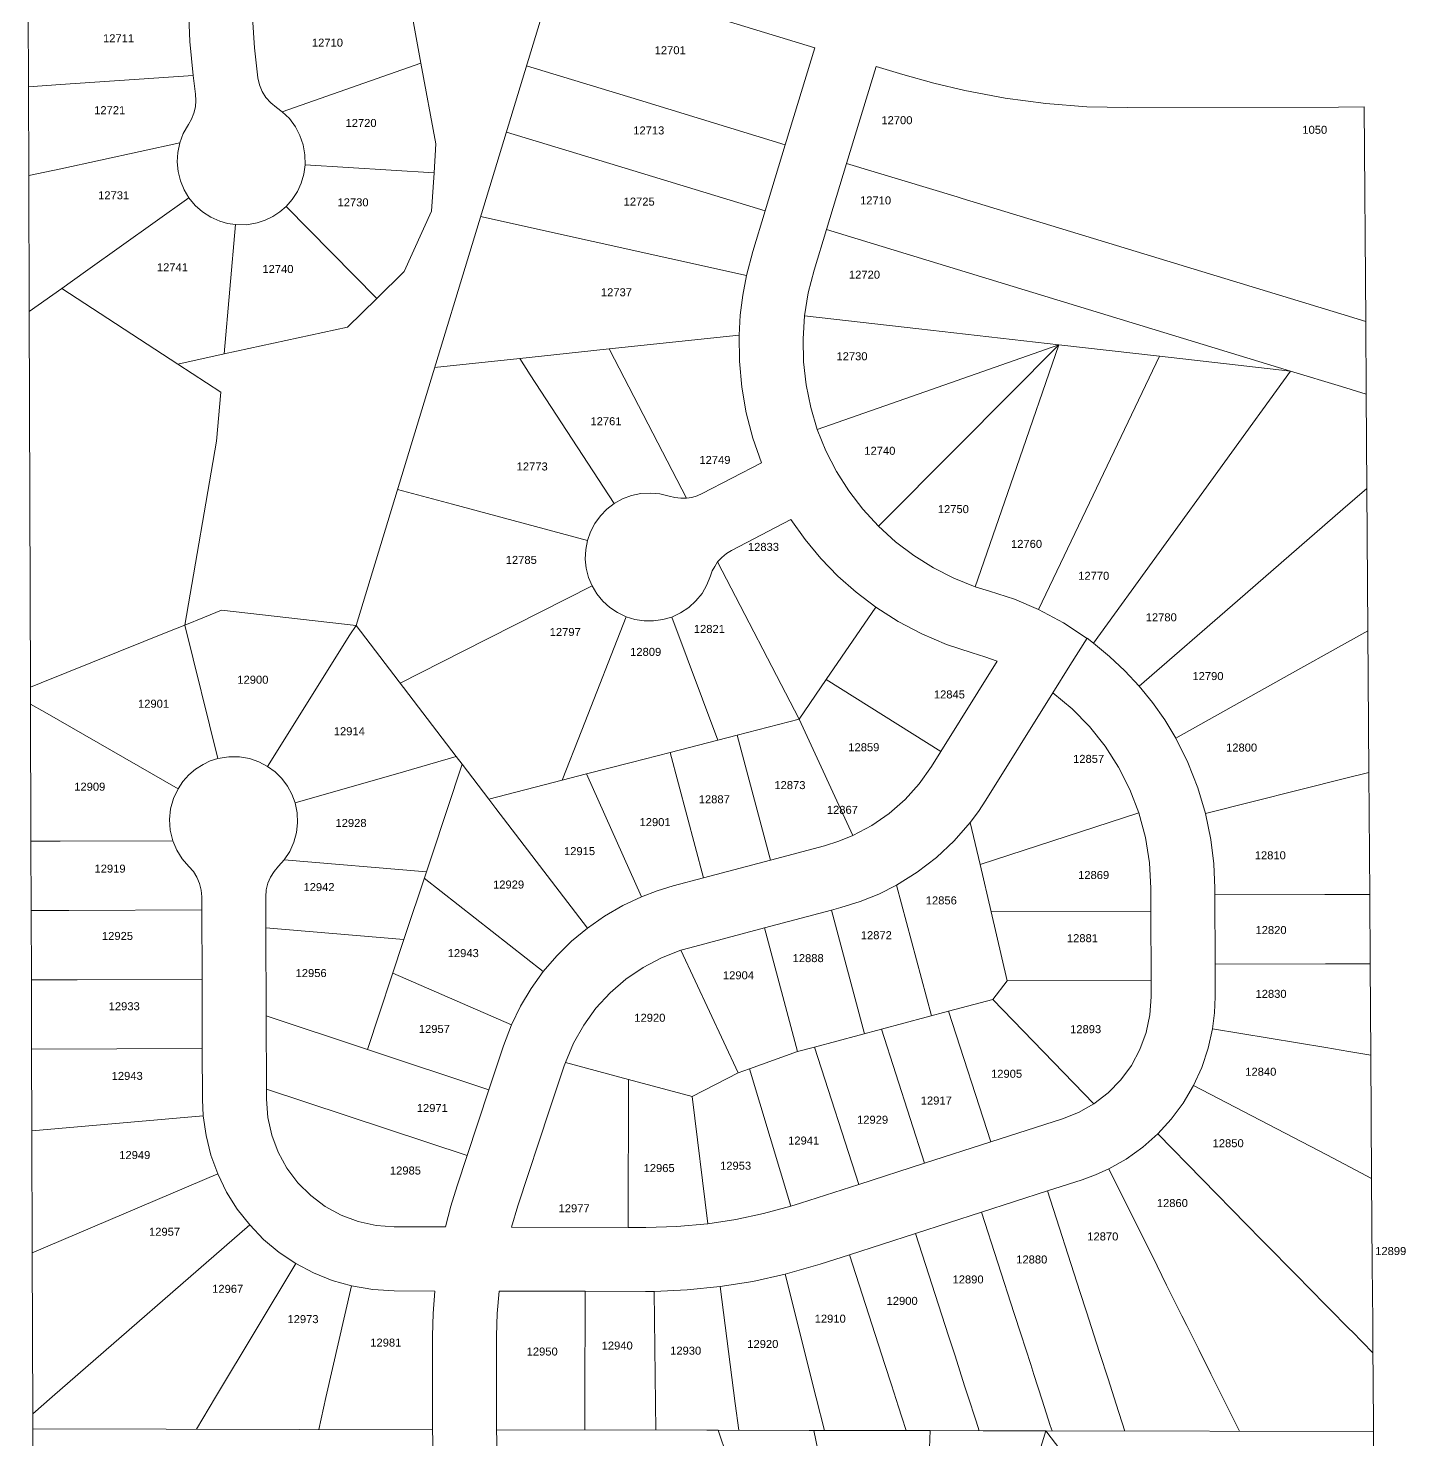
# Model space of a CAD drawing. Header units: feet. Extents: x 865220 to 2866543, y -2240498 to 973965.
# Drawn here: x 2860918 to 2862210, y 971290 to 972613 of the extents above; entities that cross this region are included whole.
import ezdxf
from ezdxf.enums import TextEntityAlignment as Align

# ---------------------------------------------------------------- set-up
doc = ezdxf.new("R2010")
doc.units = ezdxf.units.FT
doc.header["$LTSCALE"] = 0.015
doc.header["$MEASUREMENT"] = 0
doc.layers.add('Dakota County Addresses', color=7, linetype='Continuous')
doc.layers.add('Dakota County Parcels', color=7, linetype='Continuous')
doc.styles.add('Dimensions 100', font='arial.ttf')

# ---------------------------------------------------------------- blocks, each defined once
blk = doc.blocks.new('ACMAP_ANN_TEMPLATE_Dakota County Addresses')
at = {"layer": 'Dakota County Addresses', "style": 'Dimensions 100'}
blk.add_attdef('DakotaCountyAddress', text='', height=50, dxfattribs=at).set_placement((0, 0), align=Align.CENTER)

msp = doc.modelspace()

# ---------------------------------------------------------------- linework, layer by layer
at = {"layer": 'Dakota County Parcels', "lineweight": 5, "ltscale": 100}
for p, q in [((2861225.6, 972053.1), (2861413.1, 972668.5)), ((2861413.1, 972668.5), (2861655.7, 972594.6)), ((2860918.3, 972629.3), (2860918.6, 972558)), ((2861286.4, 972580.2), (2861277.6, 972628.3)), ((2861655.7, 972594.6), (2861628, 972503.7)), ((2860948.6, 972560.1), (2861072.8, 972568.5)), ((2861072.8, 972568.5), (2861075.1, 972551.1)), ((2861286.4, 972580.2), (2861156.4, 972534.6)), ((2861300.4, 972504.6), (2861286.4, 972580.2)), ((2861385.4, 972577.7), (2861490.5, 972545.6)), ((2861713.1, 972577.1), (2861685.4, 972486.2)), ((2861713.1, 972577.1), (2861738.2, 972569.5)), ((2860918.6, 972558), (2860948.6, 972560.1)), ((2860918.6, 972558), (2860918.8, 972474.7)), ((2861490.5, 972545.6), (2861628, 972503.7)), ((2861156.4, 972534.6), (2861151.1, 972538.6)), ((2861948.9, 972538.4), (2862146.6, 972539)), ((2862146.6, 972539), (2862170.7, 972539.1)), ((2862170.7, 972539.1), (2862172.1, 972337.9)), ((2861366.5, 972515.5), (2861470.6, 972483.8)), ((2860948.8, 972481.2), (2861060.3, 972505.3)), ((2861298.7, 972477.3), (2861300.4, 972504.6)), ((2861628, 972503.7), (2861609.1, 972441.6)), ((2860918.8, 972474.7), (2860948.8, 972481.2)), ((2860948.8, 972481.2), (2860948.8, 972481.2)), ((2861298.7, 972477.3), (2861177.8, 972484.8)), ((2861296.4, 972441.3), (2861298.7, 972477.3)), ((2861470.6, 972483.8), (2861609.1, 972441.6)), ((2861685.4, 972486.2), (2861666.5, 972424.1)), ((2861685.4, 972486.2), (2861789, 972454.7)), ((2860918.8, 972474.7), (2860919.3, 972347.3)), ((2860974.3, 972386.4), (2861069, 972453.8)), ((2861789, 972454.7), (2861793.8, 972453.2)), ((2861793.8, 972453.2), (2862148.7, 972345.1)), ((2861245, 972359.6), (2861160.1, 972445.8)), ((2861270.7, 972384.9), (2861296.4, 972441.3)), ((2861342.4, 972436.3), (2861447.8, 972412.9)), ((2861609.1, 972441.6), (2861597.5, 972403.6)), ((2861102.1, 972307.5), (2861112.7, 972428.8)), ((2861666.5, 972424.1), (2861654.9, 972386.1)), ((2861771, 972392.2), (2861666.5, 972424.1)), ((2861447.8, 972412.9), (2861591.6, 972381.1)), ((2861597.5, 972403.6), (2861591.6, 972381.1)), ((2860949.8, 972369), (2860971.9, 972384.7)), ((2860971.9, 972384.7), (2860974.3, 972386.4)), ((2861245, 972359.6), (2861270.7, 972384.9)), ((2862101.4, 972291.5), (2861771, 972392.2)), ((2860919.3, 972347.3), (2860949.8, 972369)), ((2860949.8, 972369), (2861058.5, 972298)), ((2861217.5, 972332.6), (2861245, 972359.6)), ((2860920.4, 971995.2), (2860919.3, 972347.3)), ((2861753.3, 972331), (2861646, 972343.2)), ((2862148.7, 972345.1), (2862172.1, 972337.9)), ((2861102.1, 972307.5), (2861217.5, 972332.6)), ((2861884.5, 972316.2), (2861753.3, 972331)), ((2862172.1, 972337.9), (2862172.6, 972269.8)), ((2861463, 972312.2), (2861584.6, 972325.1)), ((2861058.5, 972298), (2861102.1, 972307.5)), ((2861379, 972303.2), (2861434.2, 972309.1)), ((2861434.2, 972309.1), (2861463, 972312.2)), ((2861463, 972312.2), (2861467.9, 972302.6)), ((2861884.5, 972316.2), (2861758.8, 972272.1)), ((2861884.5, 972316.2), (2861789.6, 972220.8)), ((2861884.5, 972316.2), (2861844.7, 972201)), ((2861978.7, 972305.5), (2861884.5, 972316.2)), ((2861978.7, 972305.5), (2861916.6, 972175.2)), ((2862101.4, 972291.5), (2861978.7, 972305.5)), ((2861058.5, 972298), (2861098.9, 972271.6)), ((2861299.2, 972294.7), (2861379, 972303.2)), ((2861379, 972303.2), (2861388.9, 972288.1)), ((2861467.9, 972302.6), (2861535.5, 972172.3)), ((2861916.8, 972036.5), (2862101.4, 972291.5)), ((2862101.4, 972291.5), (2862149.4, 972276.9)), ((2861388.9, 972288.1), (2861467.7, 972167.4)), ((2861098.9, 972271.6), (2861094.9, 972225.8)), ((2861758.8, 972272.1), (2861658, 972236.7)), ((2862149.4, 972276.9), (2862172.6, 972269.9)), ((2862172.6, 972269.9), (2862173.2, 972181.5)), ((2861094.9, 972225.8), (2861065, 972053.3)), ((2861789.6, 972220.8), (2861715.2, 972146)), ((2861605.7, 972205.4), (2861550, 972176.6)), ((2861844.7, 972201), (2861806.1, 972089.3)), ((2861264.4, 972180.4), (2861315.9, 972166.6)), ((2861916.6, 972175.2), (2861865.4, 972067.9)), ((2862173.2, 972181.5), (2862150.7, 972162)), ((2862173.2, 972181.5), (2862174.1, 972048.1)), ((2861315.9, 972166.6), (2861442.5, 972132.7)), ((2862150.7, 972162), (2862051.9, 972076.2)), ((2861633.3, 972152.2), (2861577.7, 972123.3)), ((2861640.9, 971965.1), (2861564.5, 972112.5)), ((2861325.5, 972028.6), (2861446.9, 972090)), ((2861806.1, 972089.3), (2861819.4, 972085.2)), ((2861083.7, 972060.8), (2861099.6, 972067.2)), ((2861099.6, 972067.2), (2861225.6, 972053.1)), ((2861666.2, 972002.2), (2861712.7, 972070.2)), ((2862051.9, 972076.2), (2861959.7, 971996.2)), ((2861065, 972053.3), (2861050.9, 972047.7)), ((2861065, 972053.3), (2861083.7, 972060.8)), ((2861065, 972053.3), (2861096.2, 971928.2)), ((2861225.6, 972053.1), (2861219.9, 972044.1)), ((2861319.6, 971930.2), (2861225.6, 972053.1)), ((2861437.2, 971955), (2861478.7, 972061.2)), ((2861564.7, 971945.5), (2861521.5, 972060.9)), ((2861050.9, 972047.7), (2860930.4, 971999.3)), ((2861219.9, 972044.1), (2861142.7, 971920.9)), ((2861894.8, 972015.4), (2861910.8, 972041)), ((2861916.8, 972036.5), (2861910.8, 972041)), ((2862174.1, 972048.1), (2862152.1, 972035.8)), ((2862174.1, 972048.1), (2862175, 971915.1)), ((2861267, 971999), (2861325.5, 972028.6)), ((2862152.1, 972035.8), (2862100.5, 972007)), ((2861826.6, 972019.4), (2861773.9, 971935)), ((2861878.9, 971989.9), (2861894.8, 972015.4)), ((2860930.4, 971999.3), (2860920.4, 971995.2)), ((2861640.9, 971965.1), (2861666.2, 972002.2)), ((2861666.2, 972002.2), (2861773.9, 971935)), ((2862100.5, 972007), (2861993.9, 971947.4)), ((2860920.4, 971995.2), (2860920.5, 971979.2)), ((2861816, 971889.1), (2861878.9, 971989.9)), ((2860920.5, 971979.2), (2860933.8, 971971.6)), ((2860920.5, 971979.2), (2860920.9, 971850.7)), ((2860933.8, 971971.6), (2861058.8, 971899.9)), ((2861583, 971950.2), (2861640.9, 971965.1)), ((2861640.9, 971965.1), (2861691.4, 971856.1)), ((2861418.8, 971907.9), (2861437.2, 971955)), ((2861564.7, 971945.5), (2861583, 971950.2)), ((2861583, 971950.2), (2861614.2, 971833.1)), ((2861483.4, 971924.5), (2861520.1, 971934)), ((2861520.1, 971934), (2861564.7, 971945.5)), ((2861520.1, 971934), (2861551.4, 971816.4)), ((2861773.9, 971935), (2861765.1, 971920.8)), ((2861319.6, 971930.2), (2861270, 971915.9)), ((2861296.2, 971836.2), (2861325, 971923.1)), ((2861325, 971923.1), (2861319.6, 971930.2)), ((2861325, 971923.1), (2861350.1, 971890.1)), ((2861441.7, 971913.8), (2861483.4, 971924.5)), ((2861270, 971915.9), (2861168.5, 971886.6)), ((2861350.1, 971890.1), (2861418.8, 971907.9)), ((2861418.8, 971907.9), (2861441.7, 971913.8)), ((2861441.7, 971913.8), (2861493.3, 971798.7)), ((2862153.5, 971909.7), (2862021.9, 971876.7)), ((2862175, 971915.1), (2862153.5, 971909.7)), ((2862175, 971915.1), (2862175.8, 971800.8)), ((2862021.9, 971876.7), (2862014.8, 971900.7)), ((2861350.1, 971890.1), (2861356.7, 971881.5)), ((2861356.7, 971881.5), (2861442.5, 971769.3)), ((2861810.5, 971828.9), (2861801.4, 971868.3)), ((2861810.5, 971828.9), (2861959.3, 971877.4)), ((2862027, 971852.2), (2862021.9, 971876.7)), ((2860920.9, 971850.7), (2860948.4, 971850.8)), ((2860920.9, 971850.7), (2860921.1, 971785.7)), ((2860948.4, 971850.8), (2861053.9, 971851.2)), ((2861664.6, 971846.5), (2861614.2, 971833.1)), ((2861152.9, 971827.3), (2861158.3, 971833.4)), ((2861291.5, 971822.1), (2861158.3, 971833.4)), ((2861291.5, 971822.1), (2861296.2, 971836.2)), ((2861614.2, 971833.1), (2861551.4, 971816.4)), ((2861820.8, 971784.7), (2861810.5, 971828.9)), ((2861270.4, 971758.6), (2861291.5, 971822.1)), ((2861289.5, 971816), (2861401.1, 971728.5)), ((2861551.4, 971816.4), (2861522.9, 971808.8)), ((2861764.9, 971687), (2861732.3, 971809.6)), ((2861970.7, 971785.1), (2861970.7, 971806.6)), ((2862030.7, 971800.4), (2862030.7, 971806.8)), ((2862133.8, 971800.7), (2862030.7, 971800.4)), ((2862154.7, 971800.7), (2862133.8, 971800.7)), ((2862175.8, 971800.8), (2862154.7, 971800.7)), ((2862175.8, 971800.8), (2862176.2, 971735.8)), ((2861081.1, 971786.3), (2861081, 971798.5)), ((2861141.1, 971769.6), (2861141, 971798.7)), ((2861680.1, 971788.6), (2861671.2, 971786.2)), ((2862030.8, 971735.4), (2862030.7, 971800.4)), ((2860921.1, 971785.7), (2860956.3, 971785.9)), ((2860921.1, 971785.7), (2860921.3, 971720.7)), ((2860956.3, 971785.9), (2861081.1, 971786.3)), ((2861081.3, 971721.3), (2861081.1, 971786.3)), ((2861671.2, 971786.2), (2861608.4, 971769.5)), ((2861702.1, 971670.3), (2861671.2, 971786.2)), ((2861820.8, 971784.7), (2861970.7, 971785.1)), ((2861835.8, 971719.8), (2861820.8, 971784.7)), ((2861970.9, 971720.1), (2861970.7, 971785.1)), ((2861270.4, 971758.6), (2861141.1, 971769.6)), ((2861141.4, 971687), (2861141.1, 971769.6)), ((2861608.4, 971769.5), (2861538.4, 971750.9)), ((2861639.3, 971653.6), (2861608.4, 971769.5)), ((2861236.3, 971655.5), (2861270.4, 971758.6)), ((2861538.4, 971750.9), (2861530.2, 971748.5)), ((2861583.8, 971633.7), (2861530.2, 971748.5)), ((2862134.2, 971735.7), (2862030.8, 971735.4)), ((2862030.9, 971705), (2862030.8, 971735.4)), ((2862155.4, 971735.7), (2862134.2, 971735.7)), ((2862176.2, 971735.8), (2862155.4, 971735.7)), ((2862176.2, 971735.8), (2862176.8, 971650.3)), ((2860964.2, 971720.9), (2861081.3, 971721.3)), ((2861081.5, 971656.3), (2861081.3, 971721.3)), ((2861260, 971727.1), (2861371.3, 971678.5)), ((2860921.3, 971720.7), (2860964.2, 971720.9)), ((2860921.3, 971720.7), (2860921.5, 971655.8)), ((2861822.6, 971702.4), (2861835.8, 971719.8)), ((2861835.8, 971719.8), (2861970.9, 971720.1)), ((2861970.9, 971704.9), (2861970.9, 971720.1)), ((2861781, 971691.3), (2861822.6, 971702.4)), ((2861822.6, 971702.4), (2861917.1, 971604.5)), ((2861236.3, 971655.5), (2861141.4, 971687)), ((2861141.6, 971618.4), (2861141.4, 971687)), ((2861718.1, 971674.5), (2861781, 971691.3)), ((2861781, 971691.3), (2861820.5, 971568.8)), ((2861363.8, 971659), (2861371.3, 971678.5)), ((2861655.2, 971657.8), (2861718.1, 971674.5)), ((2861718.1, 971674.5), (2861758.6, 971548.8)), ((2862134.8, 971657.3), (2862028.5, 971675)), ((2860921.5, 971655.8), (2861081.5, 971656.3)), ((2860921.5, 971655.8), (2860921.8, 971579.4)), ((2861081.7, 971608.6), (2861081.5, 971656.3)), ((2861350.1, 971617.8), (2861236.3, 971655.5)), ((2861350.1, 971617.8), (2861363.8, 971659)), ((2861639.3, 971653.5), (2861655.2, 971657.8)), ((2861655.2, 971657.8), (2861696.8, 971528.9)), ((2862156.3, 971653.7), (2862134.8, 971657.3)), ((2861421.9, 971643.3), (2861420.8, 971640.1)), ((2861421.9, 971643.3), (2861481, 971627.4)), ((2861594.4, 971637.5), (2861639.3, 971653.5)), ((2862176.8, 971650.3), (2862156.3, 971653.7)), ((2862176.8, 971650.3), (2862177.6, 971534.7)), ((2861407.1, 971598.9), (2861420.8, 971640.1)), ((2861540.8, 971611.3), (2861583.8, 971633.7)), ((2861583.8, 971633.7), (2861594.4, 971637.5)), ((2861594.4, 971637.5), (2861633.1, 971508.5)), ((2861141.7, 971608.8), (2861141.6, 971618.4)), ((2861329.7, 971556.1), (2861141.6, 971618.4)), ((2861329.7, 971556.1), (2861350.1, 971617.8)), ((2861481, 971627.4), (2861480.7, 971488.7)), ((2861481, 971627.4), (2861540.8, 971611.3)), ((2862135.5, 971556.6), (2862010.6, 971621.6)), ((2861081.7, 971608.6), (2861082.3, 971593.4)), ((2861540.8, 971611.3), (2861555.4, 971492.2)), ((2860921.8, 971579.4), (2861082.3, 971593.4)), ((2861377.2, 971508.9), (2861407.1, 971598.9)), ((2861820.5, 971568.8), (2861887.7, 971590.4)), ((2860921.8, 971579.4), (2860922.1, 971464.9)), ((2862060.4, 971491.5), (2861977.1, 971576.3)), ((2861758.6, 971548.8), (2861820.5, 971568.8)), ((2861320.3, 971527.8), (2861329.7, 971556.1)), ((2862157.5, 971545.2), (2862135.5, 971556.6)), ((2860922.1, 971464.9), (2861096, 971538.8)), ((2861696.8, 971528.9), (2861758.6, 971548.8)), ((2861976.5, 971452.6), (2861931.2, 971543.5)), ((2862177.6, 971534.7), (2862157.5, 971545.2)), ((2861642.2, 971511.3), (2861696.8, 971528.9)), ((2861812, 971503), (2861873.8, 971522.9)), ((2861873.8, 971522.9), (2861906.1, 971533.3)), ((2861904.2, 971428.6), (2861873.8, 971522.9)), ((2862177.6, 971534.7), (2862178.2, 971452.9)), ((2861633.1, 971508.5), (2861642.2, 971511.3)), ((2861377.2, 971508.9), (2861371.2, 971489)), ((2861750.1, 971483.1), (2861812, 971503)), ((2861842.6, 971407.9), (2861812, 971503)), ((2860940.8, 971329.9), (2861125.9, 971491)), ((2861309.4, 971489.1), (2861261.4, 971489.2)), ((2861371.2, 971489), (2861480.7, 971488.7)), ((2861480.7, 971488.7), (2861497.1, 971488.7)), ((2861688.3, 971463.1), (2861750.1, 971483.1)), ((2861781, 971387.2), (2861750.1, 971483.1)), ((2862074.4, 971477.2), (2862060.4, 971491.5)), ((2862109.7, 971441.3), (2862074.4, 971477.2)), ((2860922.1, 971464.9), (2860922.6, 971314)), ((2861660.6, 971454.2), (2861688.3, 971463.1)), ((2861721.4, 971360.1), (2861688.3, 971463.1)), ((2861094, 971329.5), (2861169.1, 971454.8)), ((2861627.7, 971444.8), (2861660.6, 971454.2)), ((2861656.9, 971328.9), (2861627.7, 971444.8)), ((2861985.4, 971434.7), (2861976.5, 971452.6)), ((2862178.2, 971452.9), (2862178.4, 971426.7)), ((2861197.4, 971329.3), (2861221.4, 971433.8)), ((2861581.1, 971323.5), (2861566.8, 971433.2)), ((2861999.7, 971405.9), (2861985.4, 971434.7)), ((2862117.6, 971433.3), (2862109.7, 971441.3)), ((2862137.2, 971413.4), (2862117.6, 971433.3)), ((2861299.5, 971429.1), (2861261.3, 971429.2)), ((2861359.8, 971429), (2861440.4, 971428.8)), ((2861440.2, 971323.8), (2861440.4, 971428.8)), ((2861440.4, 971428.8), (2861497, 971428.7)), ((2861497, 971428.7), (2861505, 971428.7)), ((2861506.4, 971323.7), (2861505, 971428.7)), ((2861904.2, 971428.6), (2861904.2, 971428.6)), ((2861910.4, 971409.5), (2861904.2, 971428.6)), ((2862178.4, 971426.7), (2862178.6, 971400.5)), ((2861848.7, 971388.9), (2861842.6, 971407.9)), ((2861919.8, 971380.2), (2861910.4, 971409.5)), ((2862004.3, 971396.8), (2861999.7, 971405.9)), ((2862156.8, 971393.4), (2862137.2, 971413.4)), ((2862015.5, 971374.2), (2862004.3, 971396.8)), ((2862159.2, 971391), (2862156.8, 971393.4)), ((2862178.8, 971371.1), (2862159.2, 971391)), ((2862178.6, 971400.5), (2862178.8, 971371.1)), ((2861297.3, 971329.1), (2861297.4, 971387.1)), ((2861357.3, 971324), (2861357.4, 971387)), ((2861787.1, 971368.2), (2861781, 971387.2)), ((2861858, 971360.2), (2861848.7, 971388.9)), ((2861922.9, 971370.6), (2861919.8, 971380.2)), ((2861796.1, 971340.3), (2861787.1, 971368.2)), ((2861930.6, 971346.8), (2861922.9, 971370.6)), ((2862026.8, 971351.6), (2862015.5, 971374.2)), ((2862178.8, 971371.1), (2862178.9, 971348.9)), ((2861727.6, 971341.1), (2861721.4, 971360.1)), ((2861861, 971350.7), (2861858, 971360.2)), ((2861868.7, 971326.9), (2861861, 971350.7)), ((2862053.7, 971297.6), (2862026.8, 971351.6)), ((2861734.2, 971320.4), (2861727.6, 971341.1)), ((2861799.2, 971330.8), (2861796.1, 971340.3)), ((2861938.2, 971323), (2861930.6, 971346.8)), ((2862178.9, 971348.9), (2862179.3, 971297.3)), ((2860922.6, 971314), (2860940.8, 971329.9)), ((2861076.1, 971299.6), (2861094, 971329.5)), ((2861190.6, 971299.3), (2861197.4, 971329.3)), ((2861297.3, 971299.1), (2861297.3, 971329.1)), ((2861664.6, 971298.4), (2861656.9, 971328.9)), ((2861806.8, 971307), (2861799.2, 971330.8)), ((2861876.4, 971303.1), (2861868.7, 971326.9)), ((2860922.6, 971314), (2860922.7, 971299.9)), ((2861357.3, 971299), (2861357.3, 971324)), ((2861440.1, 971298.8), (2861440.2, 971323.8)), ((2861506.7, 971298.7), (2861506.4, 971323.7)), ((2861584.4, 971298.5), (2861581.1, 971323.5)), ((2861737.3, 971310.9), (2861734.2, 971320.4)), ((2861946.4, 971297.8), (2861938.2, 971323)), ((2861297.3, 971299.1), (2860922.7, 971299.9)), ((2860923, 971260.6), (2860922.7, 971299.9)), ((2861554.5, 971298.6), (2861357.3, 971299)), ((2861565, 971298.6), (2861554.5, 971298.6)), ((2861650.3, 971298.4), (2861565, 971298.6)), ((2861565, 971298.6), (2861573.5, 971273.8)), ((2861654.8, 971298.4), (2861650.3, 971298.4)), ((2861654.8, 971298.4), (2861658.6, 971280.1)), ((2861715.5, 971298.3), (2861654.8, 971298.4)), ((2861763.8, 971298.2), (2861715.5, 971298.3)), ((2861741.4, 971298.2), (2861737.3, 971310.9)), ((2861763.8, 971298.2), (2861763, 971282)), ((2861813.3, 971298.1), (2861763.8, 971298.2)), ((2861809.7, 971298.1), (2861806.8, 971307)), ((2861872.1, 971297.9), (2861813.3, 971298.1)), ((2861872.1, 971297.9), (2861816.6, 971115.8)), ((2861943.1, 971206.2), (2861872.1, 971297.9)), ((2862179.3, 971297.3), (2861872.1, 971297.9)), ((2861878, 971297.9), (2861876.4, 971303.1)), ((2862179.3, 971297.3), (2862180.6, 971100.3))]:
    msp.add_line(p, q, dxfattribs=at)
for points in [[(2861068.4, 972632.1), (2861069.8, 972600.3), (2861072.8, 972568.5)], [(2861128.6, 972622.9), (2861130.4, 972594.6), (2861133.5, 972566.5)], [(2861738.2, 972569.5), (2861767.1, 972561.3), (2861796.2, 972554.4)], [(2861133.5, 972566.5), (2861135, 972559.9), (2861137.6, 972553.6), (2861141.2, 972547.8), (2861145.7, 972542.8), (2861151.1, 972538.6)], [(2861068.5, 972522.5), (2861071.5, 972527.7), (2861073.7, 972533.3), (2861075.1, 972539.1), (2861075.5, 972545.1), (2861075.1, 972551.1)], [(2861796.2, 972554.4), (2861834, 972547.3), (2861872.1, 972542.3), (2861910.5, 972539.3), (2861948.9, 972538.4)], [(2861177.8, 972484.8), (2861177.7, 972494.2), (2861176.1, 972503.4), (2861173, 972512.3), (2861168.7, 972520.5), (2861163.1, 972528.1), (2861156.4, 972534.6)], [(2861068.5, 972522.5), (2861063.7, 972514.2), (2861060.3, 972505.3)], [(2861060.3, 972505.3), (2861058.5, 972496.5), (2861058, 972487.5), (2861058.8, 972478.5), (2861061, 972469.8), (2861064.4, 972461.5), (2861069, 972453.8)], [(2861160.1, 972445.8), (2861165.8, 972452.4), (2861170.6, 972459.8), (2861174.2, 972467.7), (2861176.6, 972476.1), (2861177.8, 972484.8)], [(2861069, 972453.8), (2861074.9, 972446.7), (2861081.8, 972440.6), (2861089.5, 972435.7), (2861097.9, 972432)], [(2861132.9, 972430.4), (2861140.4, 972432.9), (2861147.5, 972436.3), (2861154.1, 972440.7), (2861160.1, 972445.8)], [(2861097.9, 972432), (2861105.2, 972429.9), (2861112.7, 972428.8)], [(2861112.7, 972428.8), (2861122.9, 972428.7), (2861132.9, 972430.4)], [(2861654.9, 972386.1), (2861649.5, 972364.9), (2861646, 972343.2)], [(2861591.6, 972381.1), (2861588.1, 972362.6), (2861585.8, 972343.9), (2861584.6, 972325.1)], [(2861646, 972343.2), (2861644.6, 972321.7), (2861645, 972300), (2861647.4, 972278.6), (2861651.8, 972257.4), (2861658, 972236.7)], [(2861584.6, 972325.1), (2861584.9, 972300.7), (2861587.2, 972276.3), (2861591.4, 972252.2), (2861597.6, 972228.5), (2861605.7, 972205.4)], [(2861658, 972236.7), (2861666.1, 972216.7), (2861675.9, 972197.4), (2861687.5, 972179.1), (2861700.6, 972162), (2861715.2, 972146)], [(2861519.2, 972174.1), (2861510.5, 972176.3), (2861501.6, 972177.1), (2861492.6, 972176.6), (2861483.9, 972174.8), (2861475.5, 972171.7), (2861467.7, 972167.4)], [(2861519.2, 972174.1), (2861524.5, 972172.8), (2861530, 972172.2), (2861535.5, 972172.3)], [(2861535.5, 972172.3), (2861540.5, 972173.1), (2861545.4, 972174.6), (2861550, 972176.6)], [(2861467.7, 972167.4), (2861460.7, 972162.1), (2861454.6, 972155.8), (2861449.4, 972148.7), (2861445.4, 972140.9), (2861442.5, 972132.7)], [(2861633.3, 972152.2), (2861646.6, 972133.5), (2861661.2, 972115.8), (2861677.2, 972099.3), (2861694.4, 972084.1), (2861712.7, 972070.2)], [(2861715.2, 972146), (2861731.2, 972131.5), (2861748.4, 972118.5), (2861766.8, 972107), (2861786.1, 972097.3), (2861806.1, 972089.3)], [(2861442.5, 972132.7), (2861440.9, 972124.1), (2861440.5, 972115.3), (2861441.4, 972106.6), (2861443.6, 972098.1), (2861446.9, 972090)], [(2861577.7, 972123.3), (2861572.8, 972120.4), (2861568.4, 972116.7), (2861564.5, 972112.5)], [(2861564.5, 972112.5), (2861561.8, 972108.4), (2861559.5, 972104.1), (2861557.8, 972099.6)], [(2861521.5, 972060.9), (2861529.8, 972064.8), (2861537.4, 972069.9), (2861544.2, 972076), (2861549.9, 972083.1), (2861554.5, 972091), (2861557.8, 972099.6)], [(2861446.9, 972090), (2861451.4, 972082.5), (2861457, 972075.8), (2861463.5, 972069.9), (2861470.8, 972065), (2861478.7, 972061.2)], [(2861865.4, 972067.9), (2861842.8, 972077.5), (2861819.4, 972085.2)], [(2861712.7, 972070.2), (2861733.9, 972056.7), (2861756.1, 972045), (2861779.2, 972035.3), (2861803.1, 972027.4)], [(2861910.8, 972040.9), (2861888.7, 972055.4), (2861865.4, 972067.9)], [(2861478.7, 972061.2), (2861487, 972058.7), (2861495.7, 972057.3), (2861504.4, 972057.3), (2861513.1, 972058.5), (2861521.5, 972060.9)], [(2861826.6, 972019.4), (2861815, 972023.7), (2861803.1, 972027.4)], [(2861959.7, 971996.2), (2861946.3, 972010.6), (2861932, 972024), (2861916.8, 972036.5)], [(2861959.3, 971877.4), (2861950.9, 971899.3), (2861940.4, 971920.1), (2861927.8, 971939.8), (2861913.2, 971958.2), (2861896.9, 971974.9), (2861878.9, 971989.9)], [(2861993.9, 971947.4), (2861983.6, 971964.5), (2861972.2, 971980.7), (2861959.7, 971996.2)], [(2862014.8, 971900.7), (2862005.4, 971924.5), (2861993.9, 971947.4)], [(2861082.2, 971922.8), (2861075.2, 971918.3), (2861068.9, 971913), (2861063.4, 971906.8), (2861058.8, 971899.9)], [(2861096.2, 971928.2), (2861089, 971926), (2861082.2, 971922.8)], [(2861116.5, 971929.8), (2861106.3, 971929.9), (2861096.2, 971928.2)], [(2861142.7, 971920.9), (2861134.4, 971925.2), (2861125.6, 971928.2), (2861116.5, 971929.8)], [(2861168.5, 971886.6), (2861165.4, 971894.9), (2861161.2, 971902.5), (2861156, 971909.5), (2861149.7, 971915.7), (2861142.7, 971920.9)], [(2861691.4, 971856.1), (2861709, 971865.4), (2861725.4, 971876.7), (2861740.3, 971889.8), (2861753.6, 971904.6), (2861765.1, 971920.8)], [(2861058.8, 971899.9), (2861054.5, 971890.8), (2861051.8, 971881), (2861050.8, 971871), (2861051.5, 971861), (2861053.9, 971851.2)], [(2861158.3, 971833.4), (2861163.4, 971841.2), (2861167.3, 971849.8), (2861169.7, 971858.8), (2861170.8, 971868.1), (2861170.3, 971877.5), (2861168.5, 971886.6)], [(2861801.4, 971868.3), (2861809, 971878.5), (2861816, 971889.1)], [(2861732.3, 971809.6), (2861751.7, 971821.6), (2861769.8, 971835.5), (2861786.4, 971851.1), (2861801.4, 971868.3)], [(2861970.7, 971806.6), (2861969.4, 971830.6), (2861965.6, 971854.3), (2861959.3, 971877.4)], [(2861664.6, 971846.5), (2861678.2, 971850.8), (2861691.4, 971856.1)], [(2861053.9, 971851.2), (2861057.6, 971842.4), (2861062.7, 971834.3), (2861068.9, 971827.1)], [(2862030.7, 971806.8), (2862029.7, 971829.6), (2862027, 971852.2)], [(2861081, 971798.5), (2861080.5, 971804.9), (2861079, 971811), (2861076.5, 971816.9), (2861073.1, 971822.3), (2861068.9, 971827.1)], [(2861152.9, 971827.3), (2861148.8, 971822.5), (2861145.4, 971817.1), (2861143, 971811.3), (2861141.5, 971805.1), (2861141, 971798.7)], [(2861522.9, 971808.8), (2861508, 971804.3), (2861493.3, 971798.7)], [(2861680.1, 971788.6), (2861698, 971794.1), (2861715.5, 971801.2), (2861732.3, 971809.6)], [(2861493.3, 971798.7), (2861475.6, 971790.4), (2861458.6, 971780.6), (2861442.5, 971769.3)], [(2861442.5, 971769.3), (2861427.5, 971756.9), (2861413.7, 971743.2), (2861401.1, 971728.5)], [(2861530.2, 971748.5), (2861512, 971741.4), (2861494.6, 971732.4), (2861478.5, 971721.4), (2861463.7, 971708.6), (2861450.5, 971694.2), (2861439, 971678.4), (2861429.4, 971661.3), (2861421.9, 971643.3)], [(2861401.1, 971728.5), (2861389.8, 971712.7), (2861379.8, 971696), (2861371.3, 971678.5)], [(2861917.1, 971604.5), (2861930.5, 971614.8), (2861942.4, 971626.9), (2861952.4, 971640.6), (2861960.4, 971655.5), (2861966.2, 971671.4), (2861969.8, 971688), (2861970.9, 971704.9)], [(2862028.5, 971675), (2862030.3, 971690), (2862030.9, 971705)], [(2862010.6, 971621.6), (2862018.4, 971638.7), (2862024.4, 971656.6), (2862028.5, 971675)], [(2861977.1, 971576.3), (2861989.8, 971590.2), (2862001, 971605.3), (2862010.6, 971621.6)], [(2861141.7, 971608.8), (2861142.9, 971591.8), (2861146.6, 971575.1), (2861152.6, 971559.1), (2861160.8, 971544.2), (2861171, 971530.5), (2861183.1, 971518.5), (2861196.8, 971508.2), (2861211.7, 971500.1), (2861227.7, 971494.1), (2861244.4, 971490.4), (2861261.4, 971489.2)], [(2861887.7, 971590.4), (2861902.9, 971596.5), (2861917.1, 971604.5)], [(2861082.3, 971593.4), (2861085, 971574.8), (2861089.5, 971556.5), (2861096, 971538.8)], [(2861931.2, 971543.5), (2861947.6, 971552.8), (2861963, 971563.8), (2861977.1, 971576.3)], [(2861096, 971538.8), (2861104.3, 971521.8), (2861114.3, 971505.8), (2861125.9, 971491)], [(2861906.1, 971533.3), (2861918.8, 971537.9), (2861931.2, 971543.5)], [(2861320.3, 971527.8), (2861314.4, 971508.5), (2861309.4, 971489.1)], [(2861555.4, 971492.2), (2861581.6, 971496.2), (2861607.6, 971501.6), (2861633.1, 971508.5)], [(2861125.9, 971491), (2861139, 971477.4), (2861153.5, 971465.3), (2861169.1, 971454.8)], [(2861497.1, 971488.7), (2861526.3, 971489.5), (2861555.4, 971492.2)], [(2861169.1, 971454.8), (2861185.8, 971446), (2861203.3, 971438.9), (2861221.4, 971433.8)], [(2861566.8, 971433.2), (2861597.4, 971438.1), (2861627.7, 971444.8)], [(2861221.4, 971433.8), (2861241.2, 971430.4), (2861261.3, 971429.2)], [(2861505, 971428.7), (2861536, 971430.1), (2861566.8, 971433.2)], [(2861299.5, 971429.1), (2861298, 971408.1), (2861297.4, 971387.1)], [(2861359.8, 971429), (2861358, 971408), (2861357.4, 971387)], [(2861297.3, 971299.1), (2861298.1, 971267.8), (2861300.5, 971236.7)], [(2861357.3, 971299), (2861358.1, 971268.3), (2861360.8, 971237.6), (2861365.2, 971207.2)]]:
    msp.add_lwpolyline(points, dxfattribs=at)

# ---------------------------------------------------------------- block references
at = {"layer": 'Dakota County Addresses', "lineweight": 5, "ltscale": 100, "xscale": 0.15, "yscale": 0.15, "zscale": 0.15}
for p, values in [((2861003, 972599.7), {'DakotaCountyAddress': '12711'}), ((2861198.8, 972595.6), {'DakotaCountyAddress': '12710'}), ((2861520.1, 972588.5), {'DakotaCountyAddress': '12701'}), ((2860994.7, 972532.3), {'DakotaCountyAddress': '12721'}), ((2861732.6, 972522.9), {'DakotaCountyAddress': '12700'}), ((2861230.3, 972520.3), {'DakotaCountyAddress': '12720'}), ((2861500, 972513.3), {'DakotaCountyAddress': '12713'}), ((2862124.3, 972513.9), {'DakotaCountyAddress': '1050'}), ((2860998.4, 972452.5), {'DakotaCountyAddress': '12731'}), ((2861222.8, 972445.9), {'DakotaCountyAddress': '12730'}), ((2861491, 972446.6), {'DakotaCountyAddress': '12725'}), ((2861712.6, 972447.7), {'DakotaCountyAddress': '12710'}), ((2861053.5, 972385), {'DakotaCountyAddress': '12741'}), ((2861152.4, 972383.4), {'DakotaCountyAddress': '12740'}), ((2861702.2, 972378.1), {'DakotaCountyAddress': '12720'}), ((2861469.7, 972361.6), {'DakotaCountyAddress': '12737'}), ((2861690.5, 972301.6), {'DakotaCountyAddress': '12730'}), ((2861459.9, 972240.7), {'DakotaCountyAddress': '12761'}), ((2861562, 972204.4), {'DakotaCountyAddress': '12749'}), ((2861716.6, 972213), {'DakotaCountyAddress': '12740'}), ((2861390.7, 972198.3), {'DakotaCountyAddress': '12773'}), ((2861785.5, 972158.3), {'DakotaCountyAddress': '12750'}), ((2861854.1, 972125.7), {'DakotaCountyAddress': '12760'}), ((2861380.5, 972110.7), {'DakotaCountyAddress': '12785'}), ((2861607.5, 972122.9), {'DakotaCountyAddress': '12833'}), ((2861917.1, 972095.8), {'DakotaCountyAddress': '12770'}), ((2861556.8, 972046), {'DakotaCountyAddress': '12821'}), ((2861980.4, 972056.9), {'DakotaCountyAddress': '12780'}), ((2861421.7, 972043.1), {'DakotaCountyAddress': '12797'}), ((2861497.1, 972024.5), {'DakotaCountyAddress': '12809'}), ((2861128.9, 971998.4), {'DakotaCountyAddress': '12900'}), ((2862024.2, 972001.8), {'DakotaCountyAddress': '12790'}), ((2861781.8, 971984.6), {'DakotaCountyAddress': '12845'}), ((2861035.8, 971975.9), {'DakotaCountyAddress': '12901'}), ((2861219.3, 971950.1), {'DakotaCountyAddress': '12914'}), ((2861701.6, 971935.1), {'DakotaCountyAddress': '12859'}), ((2862055.7, 971934.8), {'DakotaCountyAddress': '12800'}), ((2861912.3, 971924.2), {'DakotaCountyAddress': '12857'}), ((2861632.3, 971899.6), {'DakotaCountyAddress': '12873'}), ((2860976, 971898.1), {'DakotaCountyAddress': '12909'}), ((2861561.4, 971886.3), {'DakotaCountyAddress': '12887'}), ((2861681.5, 971876.4), {'DakotaCountyAddress': '12867'}), ((2861220.9, 971864.1), {'DakotaCountyAddress': '12928'}), ((2861505.9, 971864.9), {'DakotaCountyAddress': '12901'}), ((2861435.1, 971837.7), {'DakotaCountyAddress': '12915'}), ((2862082.6, 971833.8), {'DakotaCountyAddress': '12810'}), ((2860995, 971821.3), {'DakotaCountyAddress': '12919'}), ((2861368.6, 971806.4), {'DakotaCountyAddress': '12929'}), ((2861917, 971815.3), {'DakotaCountyAddress': '12869'}), ((2861190.9, 971804), {'DakotaCountyAddress': '12942'}), ((2861774.2, 971791.5), {'DakotaCountyAddress': '12856'}), ((2861002, 971758.2), {'DakotaCountyAddress': '12925'}), ((2861713.3, 971758.9), {'DakotaCountyAddress': '12872'}), ((2861906.5, 971756.1), {'DakotaCountyAddress': '12881'}), ((2862083.3, 971763.7), {'DakotaCountyAddress': '12820'}), ((2861326.1, 971742.1), {'DakotaCountyAddress': '12943'}), ((2861649.4, 971737.4), {'DakotaCountyAddress': '12888'}), ((2861183.5, 971723.4), {'DakotaCountyAddress': '12956'}), ((2861584.1, 971721.3), {'DakotaCountyAddress': '12904'}), ((2862083.3, 971703.9), {'DakotaCountyAddress': '12830'}), ((2861008.3, 971692.3), {'DakotaCountyAddress': '12933'}), ((2861501, 971681.5), {'DakotaCountyAddress': '12920'}), ((2861299, 971671), {'DakotaCountyAddress': '12957'}), ((2861909.5, 971670.8), {'DakotaCountyAddress': '12893'}), ((2861011.1, 971627), {'DakotaCountyAddress': '12943'}), ((2861835.4, 971629), {'DakotaCountyAddress': '12905'}), ((2862073.7, 971630.9), {'DakotaCountyAddress': '12840'}), ((2861297.1, 971596.9), {'DakotaCountyAddress': '12971'}), ((2861769.5, 971603.9), {'DakotaCountyAddress': '12917'}), ((2861709.8, 971585.9), {'DakotaCountyAddress': '12929'}), ((2861645.2, 971566.4), {'DakotaCountyAddress': '12941'}), ((2862043.1, 971563.9), {'DakotaCountyAddress': '12850'}), ((2861018.2, 971552.8), {'DakotaCountyAddress': '12949'}), ((2861581.4, 971542.8), {'DakotaCountyAddress': '12953'}), ((2861271.9, 971538.3), {'DakotaCountyAddress': '12985'}), ((2861509.7, 971540.6), {'DakotaCountyAddress': '12965'}), ((2861430, 971502.9), {'DakotaCountyAddress': '12977'}), ((2861990.8, 971507.8), {'DakotaCountyAddress': '12860'}), ((2861046.1, 971480.9), {'DakotaCountyAddress': '12957'}), ((2861925.6, 971476.5), {'DakotaCountyAddress': '12870'}), ((2862195.5, 971462.8), {'DakotaCountyAddress': '12899'}), ((2861859, 971454.9), {'DakotaCountyAddress': '12880'}), ((2861799.3, 971436.2), {'DakotaCountyAddress': '12890'}), ((2861105.3, 971427.4), {'DakotaCountyAddress': '12967'}), ((2861737.5, 971416.1), {'DakotaCountyAddress': '12900'}), ((2861175.9, 971399), {'DakotaCountyAddress': '12973'}), ((2861670.1, 971399.4), {'DakotaCountyAddress': '12910'}), ((2861253.5, 971377), {'DakotaCountyAddress': '12981'}), ((2861470.4, 971374.2), {'DakotaCountyAddress': '12940'}), ((2861606.9, 971375.7), {'DakotaCountyAddress': '12920'}), ((2861400.1, 971368.6), {'DakotaCountyAddress': '12950'}), ((2861534.6, 971369.4), {'DakotaCountyAddress': '12930'})]:
    msp.add_blockref('ACMAP_ANN_TEMPLATE_Dakota County Addresses', p, dxfattribs=at).add_auto_attribs(values)

doc.saveas('drawing.dxf')
